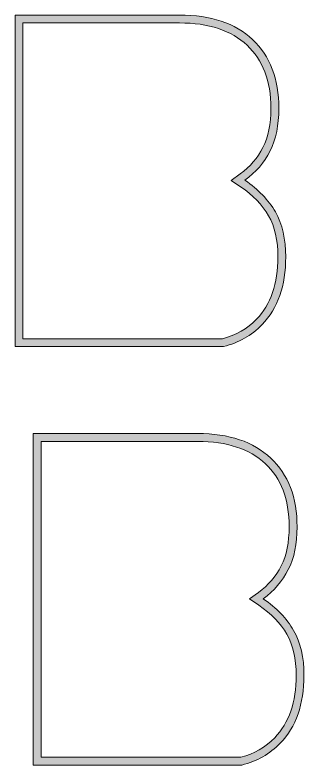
# Model space of a CAD drawing. Header units: millimetres. Extents: x 38 to 746, y 15 to 302.
# Drawn here: x 278.2 to 388.8, y 14.8 to 302.2 of the extents above; entities that cross this region are included whole.
import ezdxf

# ---------------------------------------------------------------- set-up
doc = ezdxf.new("R2010")
doc.units = ezdxf.units.MM
doc.header["$MEASUREMENT"] = 0
doc.layers.add('Layer 1', color=7, linetype='Continuous')

# ---------------------------------------------------------------- blocks, each defined once
blk = doc.blocks.new('block 5')
at = {"layer": 'Layer 1'}
h = blk.add_hatch(color=2, dxfattribs=at)
h.dxf.hatch_style = 2
edge = h.paths.add_edge_path()
edge.add_spline(control_points=[(384.88, 66.32), (382.23, 70.94), (378.32, 74.97), (373.2, 78.46), (377.37, 81.49), (380.58, 85.23), (382.83, 89.68), (385.09, 94.12), (386.19, 99.55), (386.19, 106.01), (386.19, 117.3), (382.83, 126.12), (376.13, 132.36), (369.5, 138.64), (360.19, 141.78), (348.12, 141.78), (348.12, 141.78), (285.19, 141.78), (285.19, 141.78), (285.19, 141.78), (285.19, 14.78), (285.19, 14.78), (285.19, 14.78), (365.02, 14.78), (365.02, 14.78), (370.8, 16.19), (375.74, 18.98), (379.77, 23.14), (385.8, 29.42), (388.83, 38.06), (388.83, 49.07), (388.83, 55.99), (387.53, 61.74), (384.88, 66.32)], knot_values=[0, 0, 0, 0, 1, 1, 1, 2, 2, 2, 3, 3, 3, 4, 4, 4, 5, 5, 5, 6, 6, 6, 7, 7, 7, 8, 8, 8, 9, 9, 9, 10, 10, 10, 11, 11, 11, 11], degree=3, periodic=1)
edge = h.paths.add_edge_path()
edge.add_spline(control_points=[(377.61, 25.22), (374.12, 21.59), (369.75, 19.09), (364.67, 17.78), (364.67, 17.78), (288.18, 17.78), (288.18, 17.78), (288.18, 17.78), (288.18, 138.78), (288.18, 138.78), (288.18, 138.78), (348.12, 138.78), (348.12, 138.78), (359.34, 138.78), (368.05, 135.89), (374.05, 130.21), (374.05, 130.21), (374.05, 130.21), (374.05, 130.21), (374.05, 130.21), (374.05, 130.21), (374.05, 130.21), (377.05, 127.39), (379.34, 123.97), (380.82, 120.05), (382.38, 116.03), (383.15, 111.3), (383.15, 106.05), (383.15, 100.12), (382.13, 95.07), (380.12, 91.05), (378.11, 87.07), (375.18, 83.64), (371.4, 80.93), (371.4, 80.93), (367.95, 78.42), (367.95, 78.42), (367.95, 78.42), (371.51, 76.02), (371.51, 76.02), (376.24, 72.81), (379.87, 69.07), (382.27, 64.88), (384.63, 60.75), (385.87, 55.42), (385.87, 49.11), (385.83, 38.91), (383.08, 30.87), (377.61, 25.22)], knot_values=[0, 0, 0, 0, 1, 1, 1, 2, 2, 2, 3, 3, 3, 4, 4, 4, 5, 5, 5, 6, 6, 6, 7, 7, 7, 8, 8, 8, 9, 9, 9, 10, 10, 10, 11, 11, 11, 12, 12, 12, 13, 13, 13, 14, 14, 14, 15, 15, 15, 16, 16, 16, 16], degree=3, periodic=1)
at = {"layer": 'Layer 1', "lineweight": 0}
for points, knots in [([(384.88, 66.32), (382.23, 70.94), (378.32, 74.97), (373.2, 78.46), (377.37, 81.49), (380.58, 85.23), (382.83, 89.68), (385.09, 94.12), (386.19, 99.55), (386.19, 106.01), (386.19, 117.3), (382.83, 126.12), (376.13, 132.36), (369.5, 138.64), (360.19, 141.78), (348.12, 141.78), (348.12, 141.78), (285.19, 141.78), (285.19, 141.78), (285.19, 141.78), (285.19, 14.78), (285.19, 14.78), (285.19, 14.78), (365.02, 14.78), (365.02, 14.78), (370.8, 16.19), (375.74, 18.98), (379.77, 23.14), (385.8, 29.42), (388.83, 38.06), (388.83, 49.07), (388.83, 55.99), (387.53, 61.74), (384.88, 66.32)], [0, 0, 0, 0, 1, 1, 1, 2, 2, 2, 3, 3, 3, 4, 4, 4, 5, 5, 5, 6, 6, 6, 7, 7, 7, 8, 8, 8, 9, 9, 9, 10, 10, 10, 11, 11, 11, 11]), ([(377.61, 25.22), (374.12, 21.59), (369.75, 19.09), (364.67, 17.78), (364.67, 17.78), (288.18, 17.78), (288.18, 17.78), (288.18, 17.78), (288.18, 138.78), (288.18, 138.78), (288.18, 138.78), (348.12, 138.78), (348.12, 138.78), (359.34, 138.78), (368.05, 135.89), (374.05, 130.21), (374.05, 130.21), (374.05, 130.21), (374.05, 130.21), (374.05, 130.21), (374.05, 130.21), (374.05, 130.21), (377.05, 127.39), (379.34, 123.97), (380.82, 120.05), (382.38, 116.03), (383.15, 111.3), (383.15, 106.05), (383.15, 100.12), (382.13, 95.07), (380.12, 91.05), (378.11, 87.07), (375.18, 83.64), (371.4, 80.93), (371.4, 80.93), (367.95, 78.42), (367.95, 78.42), (367.95, 78.42), (371.51, 76.02), (371.51, 76.02), (376.24, 72.81), (379.87, 69.07), (382.27, 64.88), (384.63, 60.75), (385.87, 55.42), (385.87, 49.11), (385.83, 38.91), (383.08, 30.87), (377.61, 25.22)], [0, 0, 0, 0, 1, 1, 1, 2, 2, 2, 3, 3, 3, 4, 4, 4, 5, 5, 5, 6, 6, 6, 7, 7, 7, 8, 8, 8, 9, 9, 9, 10, 10, 10, 11, 11, 11, 12, 12, 12, 13, 13, 13, 14, 14, 14, 15, 15, 15, 16, 16, 16, 16])]:
    blk.add_open_spline(points, degree=3, knots=knots, dxfattribs=at)
blk = doc.blocks.new('block 11')
at = {"layer": 'Layer 1'}
h = blk.add_hatch(color=2, dxfattribs=at)
h.dxf.hatch_style = 2
edge = h.paths.add_edge_path()
edge.add_spline(control_points=[(377.9, 226.7), (375.25, 231.32), (371.33, 235.34), (366.22, 238.83), (370.38, 241.86), (373.59, 245.6), (375.85, 250.05), (378.11, 254.49), (379.2, 259.93), (379.2, 266.38), (379.2, 277.67), (375.85, 286.49), (369.15, 292.73), (362.51, 299.01), (353.2, 302.15), (341.14, 302.15), (341.14, 302.15), (278.2, 302.15), (278.2, 302.15), (278.2, 302.15), (278.2, 175.15), (278.2, 175.15), (278.2, 175.15), (358.03, 175.15), (358.03, 175.15), (363.82, 176.57), (368.76, 179.35), (372.78, 183.52), (378.81, 189.79), (381.85, 198.44), (381.85, 209.44), (381.85, 216.32), (380.54, 222.07), (377.9, 226.7)], knot_values=[0, 0, 0, 0, 1, 1, 1, 2, 2, 2, 3, 3, 3, 4, 4, 4, 5, 5, 5, 6, 6, 6, 7, 7, 7, 8, 8, 8, 9, 9, 9, 10, 10, 10, 11, 11, 11, 11], degree=3, periodic=1)
edge = h.paths.add_edge_path()
edge.add_spline(control_points=[(370.63, 185.56), (367.14, 181.93), (362.76, 179.42), (357.68, 178.12), (357.68, 178.12), (281.2, 178.12), (281.2, 178.12), (281.2, 178.12), (281.2, 299.12), (281.2, 299.12), (281.2, 299.12), (341.14, 299.12), (341.14, 299.12), (352.35, 299.12), (361.07, 296.23), (367.07, 290.55), (367.07, 290.55), (367.07, 290.55), (367.07, 290.55), (367.07, 290.55), (367.07, 290.55), (367.07, 290.55), (370.06, 287.73), (372.36, 284.3), (373.84, 280.39), (375.39, 276.37), (376.17, 271.64), (376.17, 266.38), (376.17, 260.46), (375.14, 255.41), (373.13, 251.39), (371.12, 247.4), (368.19, 243.98), (364.42, 241.26), (364.42, 241.26), (360.96, 238.76), (360.96, 238.76), (360.96, 238.76), (364.53, 236.36), (364.53, 236.36), (369.25, 233.15), (372.89, 229.41), (375.29, 225.21), (377.65, 221.09), (378.88, 215.76), (378.88, 209.44), (378.85, 199.25), (376.1, 191.24), (370.63, 185.56)], knot_values=[0, 0, 0, 0, 1, 1, 1, 2, 2, 2, 3, 3, 3, 4, 4, 4, 5, 5, 5, 6, 6, 6, 7, 7, 7, 8, 8, 8, 9, 9, 9, 10, 10, 10, 11, 11, 11, 12, 12, 12, 13, 13, 13, 14, 14, 14, 15, 15, 15, 16, 16, 16, 16], degree=3, periodic=1)
at = {"layer": 'Layer 1', "lineweight": 0}
for points, knots in [([(377.9, 226.7), (375.25, 231.32), (371.33, 235.34), (366.22, 238.83), (370.38, 241.86), (373.59, 245.6), (375.85, 250.05), (378.11, 254.49), (379.2, 259.93), (379.2, 266.38), (379.2, 277.67), (375.85, 286.49), (369.15, 292.73), (362.51, 299.01), (353.2, 302.15), (341.14, 302.15), (341.14, 302.15), (278.2, 302.15), (278.2, 302.15), (278.2, 302.15), (278.2, 175.15), (278.2, 175.15), (278.2, 175.15), (358.03, 175.15), (358.03, 175.15), (363.82, 176.57), (368.76, 179.35), (372.78, 183.52), (378.81, 189.79), (381.85, 198.44), (381.85, 209.44), (381.85, 216.32), (380.54, 222.07), (377.9, 226.7)], [0, 0, 0, 0, 1, 1, 1, 2, 2, 2, 3, 3, 3, 4, 4, 4, 5, 5, 5, 6, 6, 6, 7, 7, 7, 8, 8, 8, 9, 9, 9, 10, 10, 10, 11, 11, 11, 11]), ([(370.63, 185.56), (367.14, 181.93), (362.76, 179.42), (357.68, 178.12), (357.68, 178.12), (281.2, 178.12), (281.2, 178.12), (281.2, 178.12), (281.2, 299.12), (281.2, 299.12), (281.2, 299.12), (341.14, 299.12), (341.14, 299.12), (352.35, 299.12), (361.07, 296.23), (367.07, 290.55), (367.07, 290.55), (367.07, 290.55), (367.07, 290.55), (367.07, 290.55), (367.07, 290.55), (367.07, 290.55), (370.06, 287.73), (372.36, 284.3), (373.84, 280.39), (375.39, 276.37), (376.17, 271.64), (376.17, 266.38), (376.17, 260.46), (375.14, 255.41), (373.13, 251.39), (371.12, 247.4), (368.19, 243.98), (364.42, 241.26), (364.42, 241.26), (360.96, 238.76), (360.96, 238.76), (360.96, 238.76), (364.53, 236.36), (364.53, 236.36), (369.25, 233.15), (372.89, 229.41), (375.29, 225.21), (377.65, 221.09), (378.88, 215.76), (378.88, 209.44), (378.85, 199.25), (376.1, 191.24), (370.63, 185.56)], [0, 0, 0, 0, 1, 1, 1, 2, 2, 2, 3, 3, 3, 4, 4, 4, 5, 5, 5, 6, 6, 6, 7, 7, 7, 8, 8, 8, 9, 9, 9, 10, 10, 10, 11, 11, 11, 12, 12, 12, 13, 13, 13, 14, 14, 14, 15, 15, 15, 16, 16, 16, 16])]:
    blk.add_open_spline(points, degree=3, knots=knots, dxfattribs=at)

msp = doc.modelspace()

# ---------------------------------------------------------------- block references
at = {"layer": 'Layer 1'}
for name in ['block 11', 'block 5']:
    msp.add_blockref(name, (0, 0), dxfattribs=at)

doc.saveas('drawing.dxf')
